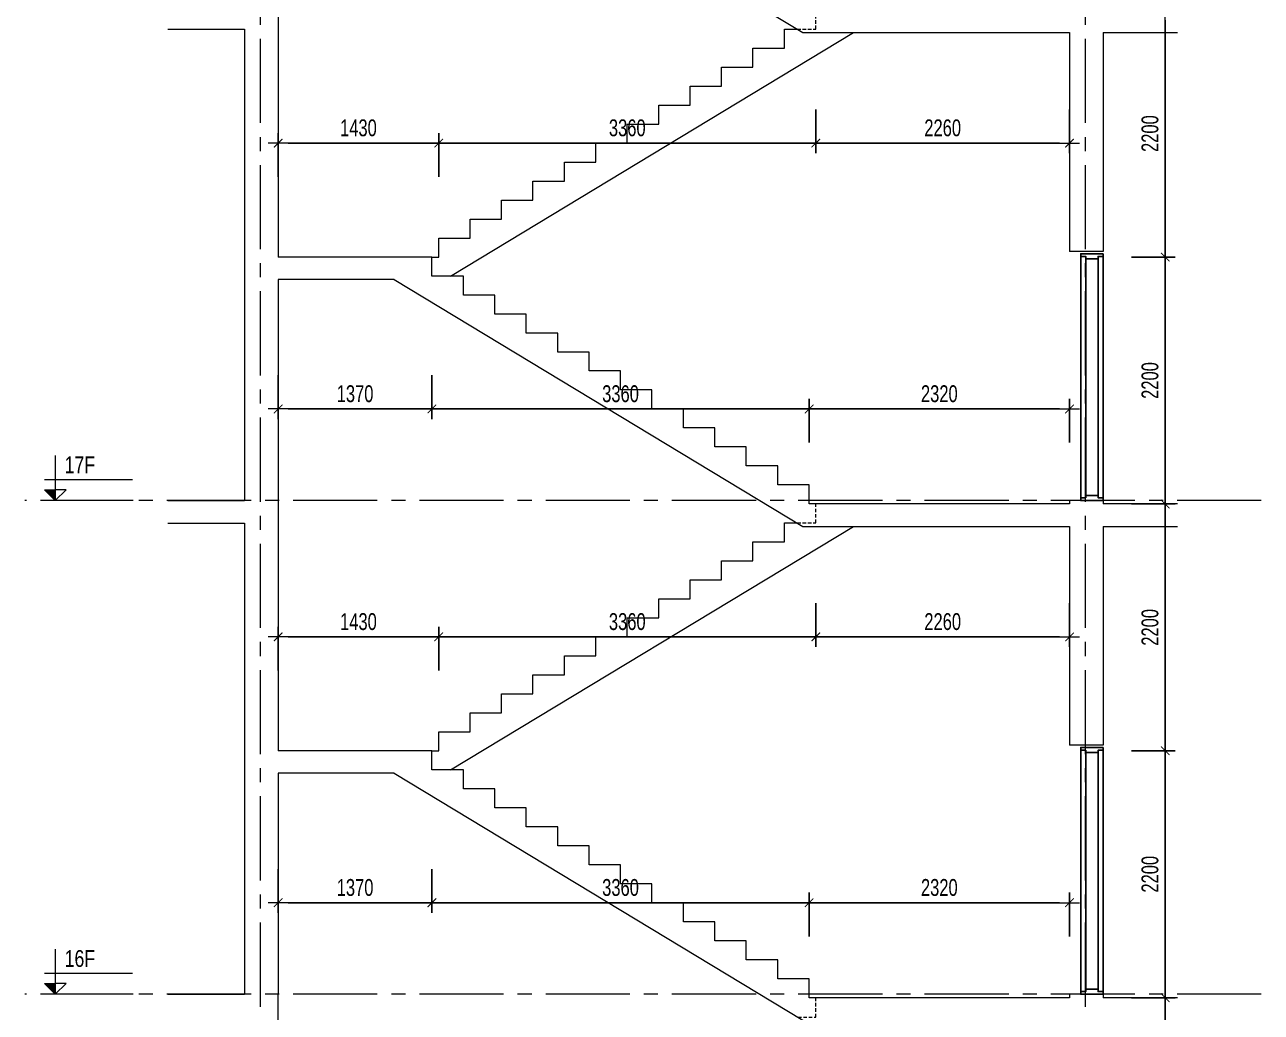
# Model space of a CAD drawing. Header units: millimetres. Extents: x -179076 to 254975, y -18667 to 296191.
# Drawn here: x 62897 to 73914, y 143563 to 152363 of the extents above; entities that cross this region are included whole.
import ezdxf

# ---------------------------------------------------------------- set-up
doc = ezdxf.new("R2010")
doc.units = ezdxf.units.MM
doc.linetypes.add('CENTER2', pattern=[1.125, 0.75, -0.125, 0.125, -0.125])
doc.linetypes.add('HIDDEN2', pattern=[4.762499999999999, 3.175, -1.5875])
doc.layers.get('Defpoints').update_dxf_attribs({"color": 151, "lineweight": 9})
doc.layers.add('A-DOOR', color=4, linetype='Continuous')
doc.layers.add('DOOR', color=4, linetype='Continuous')
for name, color, linetype, lineweight in [('NDC_S_ANNO', 7, 'Continuous', 20), ('NDC_S_AXIS', 5, 'CENTER2', 13), ('NDC_S_CONTINUOUS', 3, 'Continuous', 20), ('NDC_S_DIM', 1, 'Continuous', 15), ('NDC_S_HIDDEN', 8, 'HIDDEN2', 13), ('NDC_S_SLAB', 2, 'Continuous', 20), ('NDC_S_TEXT SYMBOL', 7, 'Continuous', 20), ('NDC_S_VN TEXT', 7, 'Continuous', 20)]:
    doc.layers.add(name, color=color, linetype=linetype, lineweight=lineweight)
doc.styles.add('NDC_ANNO', font='', dxfattribs={"width": 0.8})
doc.styles.add('NDC_DIM', font='', dxfattribs={"width": 0.75})
doc.styles.get('NDC_ANNO').set_extended_font_data('Dotum')
doc.styles.get('NDC_DIM').set_extended_font_data('Dotum')
doc.dimstyles.new('NDC_dim_60', dxfattribs={"dimscale": 60, "dimtxt": 2.5, "dimasz": 1.5, "dimexe": 1.5, "dimexo": 2.5, "dimgap": 1, "dimtad": 1, "dimdec": 0, "dimzin": 0, "dimdsep": 46, "dimtxsty": 'NDC_DIM', "dimblk": 'DIMMARK', "dimcen": 0.09, "dimdle": 1.2, "dimclrd": 1, "dimclre": 1, "dimclrt": 3, "dimadec": 0, "dimazin": 0, "dimtfac": 1, "dimtdec": 0, "dimtix": 1, "dimtofl": 0, "dimtmove": 0, "dimatfit": 3, "dimfxl": 5, "dimfxlon": 1, "dimtolj": 1, "dimtzin": 0, "dimarcsym": 0})

# ---------------------------------------------------------------- blocks, each defined once
blk = doc.blocks.new('X-SECTION-2$0$X-SEC-DOO2')
at = {"layer": 'A-DOOR'}
for p, q in [((41975.58351206721, 101971.8529757934), (41975.58351206745, 104171.8529757934)), ((42020.58351206721, 102016.8529757934), (42020.58351206745, 104126.8529757934)), ((42130.58351206721, 102016.8529757934), (42130.58351206745, 104126.8529757934)), ((42175.58351206721, 101971.8529757934), (42175.58351206745, 104171.8529757934))]:
    blk.add_line(p, q, dxfattribs=at)
for points in [[(41975.58351206745, 104171.8529757934), (41975.58351206745, 104146.8529757934), (42020.58351206745, 104146.8529757934), (42020.58351206745, 104126.8529757934), (42130.58351206745, 104126.8529757934), (42130.58351206745, 104146.8529757934), (42175.58351206745, 104146.8529757934), (42175.58351206745, 104171.8529757934)], [(41975.58351206721, 101971.8529757934), (41975.58351206721, 101996.8529757934), (42020.58351206721, 101996.8529757934), (42020.58351206721, 102016.8529757934), (42130.58351206721, 102016.8529757934), (42130.58351206721, 101996.8529757934), (42175.58351206721, 101996.8529757934), (42175.58351206721, 101971.8529757934)]]:
    blk.add_lwpolyline(points, close=True, dxfattribs=at)
at = {"layer": 'Defpoints'}
blk.add_line((41975.58351206745, 104191.8529757934), (42175.58351206745, 104191.8529757934), dxfattribs=at)
blk = doc.blocks.new('kata_block_CT')
at = {"layer": 'NDC_S_ANNO'}
blk.add_hatch(color=3, dxfattribs=at).paths.add_polyline_path([(0, 1.596954857557648), (-1.612010908633238, 1.596954857557648), (0, 0)])
at = {"layer": 'NDC_S_ANNO', "ltscale": 50}
h = blk.add_hatch(dxfattribs=at)
h.set_pattern_fill('ANSI31', color=256, scale=1.406250541793835, style=0)
h.set_pattern_definition([(45.00000000000001, (0, 5.456968210637569e-12), (-3.157122508925224, 3.157122508925225), [])])
h.paths.add_polyline_path([(0, 1.596954857557648), (0, 0), (1.612010908924276, 1.596954857557648)])
for p, q in [((-1.592704896858777, 3.140833880479477), (11.46947077315417, 3.140833880479477)), ((11.56125648126181, 5.456968210637569e-12), (-1.63869572513795, 5.456968210637569e-12))]:
    blk.add_line(p, q, dxfattribs=at)
for points in [[(0, 6.69495074864426), (0, 0)], [(0, 0), (-1.612010908924276, 1.596954857557648), (0, 1.596954857557648)], [(0, 0), (1.612010908924276, 1.596954857557648), (0, 1.596954857557648)]]:
    blk.add_lwpolyline(points, dxfattribs=at)
at = {"layer": 'NDC_S_ANNO', "color": 8, "ltscale": 50}
blk.add_lwpolyline([(0, 0), (-1.612010908633238, 1.596954857557648), (0, 1.596954857557648)], dxfattribs=at)
at = {"layer": 'NDC_S_TEXT SYMBOL', "color": 3, "style": 'NDC_ANNO', "width": 0.8}
blk.add_attdef('CT', (1.409564409346785, 4.068271311703938), '', height=2.5, dxfattribs=at)
blk = doc.blocks.new('DIMMARK')
at = {"layer": 'NDC_S_DIM', "color": 1}
blk.add_line((-1.5, 0), (1, 0), dxfattribs=at)
at = {"layer": 'NDC_S_DIM', "color": 2, "const_width": 0.1}
blk.add_lwpolyline([(-0.4242640687119285, -0.4242640687119285), (0.4242640687119285, 0.4242640687119285)], dxfattribs=at)
blk = doc.blocks.new('*D2739')
at = {"layer": 'Defpoints', "color": 0, "transparency": 16777216}
for p in [(65155.25263098208, 145693.0350309176), (66525.25263082999, 145723.8042616867), (66525.25263082999, 144539.1888770714)]:
    blk.add_point(p, dxfattribs=at)
at = {"layer": 'NDC_S_DIM', "color": 1, "lineweight": -2, "transparency": 16777216}
for p, q in [((65155.25263098208, 144839.1888770714), (65155.25263098208, 144449.1888770714)), ((66525.25263082999, 144839.1888770714), (66525.25263082999, 144449.1888770714)), ((65245.25263098208, 144539.1888770714), (66435.25263082999, 144539.1888770714))]:
    blk.add_line(p, q, dxfattribs=at)
at = {"layer": 'NDC_S_DIM', "color": 1, "lineweight": -2, "transparency": 16777216, "xscale": 90, "yscale": 90, "zscale": 90, "rotation": 180}
blk.add_blockref('DIMMARK', (65155.25263098208, 144539.1888770714), dxfattribs=at)
at = {"layer": 'NDC_S_DIM', "color": 1, "lineweight": -2, "transparency": 16777216, "xscale": 90, "yscale": 90, "zscale": 90}
blk.add_blockref('DIMMARK', (66525.25263082999, 144539.1888770714), dxfattribs=at)
at = {"layer": 'NDC_S_DIM', "color": 3, "transparency": 16777216, "insert": (65840.25263090603, 144674.2906409791), "char_height": 150, "attachment_point": 5, "style": 'NDC_DIM'}
blk.add_mtext('\\A1;1370', dxfattribs=at)
blk = doc.blocks.new('*D2740')
at = {"layer": 'Defpoints', "color": 0, "transparency": 16777216}
for p in [(66525.25263082999, 145723.8042616867), (69885.25263082999, 144539.1888770714), (69885.25263082999, 143693.0350309155)]:
    blk.add_point(p, dxfattribs=at)
at = {"layer": 'NDC_S_DIM', "color": 1, "lineweight": -2, "transparency": 16777216}
for p, q in [((66525.25263082999, 144839.1888770714), (66525.25263082999, 144449.1888770714)), ((66615.25263082999, 144539.1888770714), (69795.25263082999, 144539.1888770714)), ((69885.25263082999, 144239.1888770714), (69885.25263082999, 144629.1888770714))]:
    blk.add_line(p, q, dxfattribs=at)
at = {"layer": 'NDC_S_DIM', "color": 1, "lineweight": -2, "transparency": 16777216, "xscale": 90, "yscale": 90, "zscale": 90, "rotation": 180}
blk.add_blockref('DIMMARK', (66525.25263082999, 144539.1888770714), dxfattribs=at)
at = {"layer": 'NDC_S_DIM', "color": 1, "lineweight": -2, "transparency": 16777216, "xscale": 90, "yscale": 90, "zscale": 90}
blk.add_blockref('DIMMARK', (69885.25263082999, 144539.1888770714), dxfattribs=at)
at = {"layer": 'NDC_S_DIM', "color": 3, "transparency": 16777216, "insert": (68205.25263082999, 144674.2906409791), "char_height": 150, "attachment_point": 5, "style": 'NDC_DIM'}
blk.add_mtext('\\A1;3360', dxfattribs=at)
blk = doc.blocks.new('*D2741')
at = {"layer": 'Defpoints', "color": 0, "transparency": 16777216}
for p in [(72205.2526309868, 144539.1888770714), (69885.25263082999, 143693.0350309155), (72205.2526309868, 143693.0350309155)]:
    blk.add_point(p, dxfattribs=at)
at = {"layer": 'NDC_S_DIM', "color": 1, "lineweight": -2, "transparency": 16777216}
for p, q in [((69885.25263082999, 144239.1888770714), (69885.25263082999, 144629.1888770714)), ((69975.25263082999, 144539.1888770714), (72115.2526309868, 144539.1888770714)), ((72205.2526309868, 144239.1888770714), (72205.2526309868, 144629.1888770714))]:
    blk.add_line(p, q, dxfattribs=at)
at = {"layer": 'NDC_S_DIM', "color": 1, "lineweight": -2, "transparency": 16777216, "xscale": 90, "yscale": 90, "zscale": 90, "rotation": 180}
blk.add_blockref('DIMMARK', (69885.25263082999, 144539.1888770714), dxfattribs=at)
at = {"layer": 'NDC_S_DIM', "color": 1, "lineweight": -2, "transparency": 16777216, "xscale": 90, "yscale": 90, "zscale": 90}
blk.add_blockref('DIMMARK', (72205.2526309868, 144539.1888770714), dxfattribs=at)
at = {"layer": 'NDC_S_DIM', "color": 3, "transparency": 16777216, "insert": (71045.25263090839, 144674.2906409791), "char_height": 150, "attachment_point": 5, "style": 'NDC_DIM'}
blk.add_mtext('\\A1;2320', dxfattribs=at)
blk = doc.blocks.new('*D2742')
at = {"layer": 'Defpoints', "color": 0, "transparency": 16777216}
for p in [(66585.25263082999, 146908.4196463022), (65155.25263098214, 145893.0350309176), (66585.25263082999, 145893.0350309176)]:
    blk.add_point(p, dxfattribs=at)
at = {"layer": 'NDC_S_DIM', "color": 1, "lineweight": -2, "transparency": 16777216}
for p, q in [((65155.25263098214, 146608.4196463022), (65155.25263098214, 146998.4196463022)), ((66585.25263082999, 146608.4196463022), (66585.25263082999, 146998.4196463022)), ((65245.25263098214, 146908.4196463022), (66495.25263082999, 146908.4196463022))]:
    blk.add_line(p, q, dxfattribs=at)
at = {"layer": 'NDC_S_DIM', "color": 1, "lineweight": -2, "transparency": 16777216, "xscale": 90, "yscale": 90, "zscale": 90, "rotation": 180}
blk.add_blockref('DIMMARK', (65155.25263098214, 146908.4196463022), dxfattribs=at)
at = {"layer": 'NDC_S_DIM', "color": 1, "lineweight": -2, "transparency": 16777216, "xscale": 90, "yscale": 90, "zscale": 90}
blk.add_blockref('DIMMARK', (66585.25263082999, 146908.4196463022), dxfattribs=at)
at = {"layer": 'NDC_S_DIM', "color": 3, "transparency": 16777216, "insert": (65870.25263090606, 147043.52141021), "char_height": 150, "attachment_point": 5, "style": 'NDC_DIM'}
blk.add_mtext('\\A1;1430', dxfattribs=at)
blk = doc.blocks.new('*D2743')
at = {"layer": 'Defpoints', "color": 0, "transparency": 16777216}
for p in [(69945.25263082999, 147923.8042616867), (69945.25263082999, 146908.4196463022), (66585.25263082999, 145893.0350309176)]:
    blk.add_point(p, dxfattribs=at)
at = {"layer": 'NDC_S_DIM', "color": 1, "lineweight": -2, "transparency": 16777216}
for p, q in [((69945.25263082999, 147208.4196463022), (69945.25263082999, 146818.4196463022)), ((66585.25263082999, 146608.4196463022), (66585.25263082999, 146998.4196463022)), ((66675.25263082999, 146908.4196463022), (69855.25263082999, 146908.4196463022))]:
    blk.add_line(p, q, dxfattribs=at)
at = {"layer": 'NDC_S_DIM', "color": 1, "lineweight": -2, "transparency": 16777216, "xscale": 90, "yscale": 90, "zscale": 90, "rotation": 180}
blk.add_blockref('DIMMARK', (66585.25263082999, 146908.4196463022), dxfattribs=at)
at = {"layer": 'NDC_S_DIM', "color": 1, "lineweight": -2, "transparency": 16777216, "xscale": 90, "yscale": 90, "zscale": 90}
blk.add_blockref('DIMMARK', (69945.25263082999, 146908.4196463022), dxfattribs=at)
at = {"layer": 'NDC_S_DIM', "color": 3, "transparency": 16777216, "insert": (68265.25263082999, 147043.52141021), "char_height": 150, "attachment_point": 5, "style": 'NDC_DIM'}
blk.add_mtext('\\A1;3360', dxfattribs=at)
blk = doc.blocks.new('*D2744')
at = {"layer": 'Defpoints', "color": 0, "transparency": 16777216}
for p in [(69945.25263082999, 147923.8042616867), (72205.2526309868, 147893.0350309155), (72205.2526309868, 146908.4196463022)]:
    blk.add_point(p, dxfattribs=at)
at = {"layer": 'NDC_S_DIM', "color": 1, "lineweight": -2, "transparency": 16777216}
for p, q in [((69945.25263082999, 147208.4196463022), (69945.25263082999, 146818.4196463022)), ((72205.2526309868, 147208.4196463022), (72205.2526309868, 146818.4196463022)), ((70035.25263082999, 146908.4196463022), (72115.2526309868, 146908.4196463022))]:
    blk.add_line(p, q, dxfattribs=at)
at = {"layer": 'NDC_S_DIM', "color": 1, "lineweight": -2, "transparency": 16777216, "xscale": 90, "yscale": 90, "zscale": 90, "rotation": 180}
blk.add_blockref('DIMMARK', (69945.25263082999, 146908.4196463022), dxfattribs=at)
at = {"layer": 'NDC_S_DIM', "color": 1, "lineweight": -2, "transparency": 16777216, "xscale": 90, "yscale": 90, "zscale": 90}
blk.add_blockref('DIMMARK', (72205.2526309868, 146908.4196463022), dxfattribs=at)
at = {"layer": 'NDC_S_DIM', "color": 3, "transparency": 16777216, "insert": (71075.25263090839, 147043.52141021), "char_height": 150, "attachment_point": 5, "style": 'NDC_DIM'}
blk.add_mtext('\\A1;2260', dxfattribs=at)
blk = doc.blocks.new('*D2764')
at = {"layer": 'Defpoints', "color": 0, "transparency": 16777216}
for p in [(65155.25263098208, 150093.0350309176), (66525.25263082999, 150123.8042616867), (66525.25263082999, 148939.1888770714)]:
    blk.add_point(p, dxfattribs=at)
at = {"layer": 'NDC_S_DIM', "color": 1, "lineweight": -2, "transparency": 16777216}
for p, q in [((65155.25263098208, 149239.1888770714), (65155.25263098208, 148849.1888770714)), ((66525.25263082999, 149239.1888770714), (66525.25263082999, 148849.1888770714)), ((65245.25263098208, 148939.1888770714), (66435.25263082999, 148939.1888770714))]:
    blk.add_line(p, q, dxfattribs=at)
at = {"layer": 'NDC_S_DIM', "color": 1, "lineweight": -2, "transparency": 16777216, "xscale": 90, "yscale": 90, "zscale": 90, "rotation": 180}
blk.add_blockref('DIMMARK', (65155.25263098208, 148939.1888770714), dxfattribs=at)
at = {"layer": 'NDC_S_DIM', "color": 1, "lineweight": -2, "transparency": 16777216, "xscale": 90, "yscale": 90, "zscale": 90}
blk.add_blockref('DIMMARK', (66525.25263082999, 148939.1888770714), dxfattribs=at)
at = {"layer": 'NDC_S_DIM', "color": 3, "transparency": 16777216, "insert": (65840.25263090603, 149074.2906409791), "char_height": 150, "attachment_point": 5, "style": 'NDC_DIM'}
blk.add_mtext('\\A1;1370', dxfattribs=at)
blk = doc.blocks.new('*D2765')
at = {"layer": 'Defpoints', "color": 0, "transparency": 16777216}
for p in [(66525.25263082999, 150123.8042616867), (69885.25263082999, 148939.1888770714), (69885.25263082999, 148093.0350309155)]:
    blk.add_point(p, dxfattribs=at)
at = {"layer": 'NDC_S_DIM', "color": 1, "lineweight": -2, "transparency": 16777216}
for p, q in [((66525.25263082999, 149239.1888770714), (66525.25263082999, 148849.1888770714)), ((69885.25263082999, 148639.1888770714), (69885.25263082999, 149029.1888770714)), ((66615.25263082999, 148939.1888770714), (69795.25263082999, 148939.1888770714))]:
    blk.add_line(p, q, dxfattribs=at)
at = {"layer": 'NDC_S_DIM', "color": 1, "lineweight": -2, "transparency": 16777216, "xscale": 90, "yscale": 90, "zscale": 90, "rotation": 180}
blk.add_blockref('DIMMARK', (66525.25263082999, 148939.1888770714), dxfattribs=at)
at = {"layer": 'NDC_S_DIM', "color": 1, "lineweight": -2, "transparency": 16777216, "xscale": 90, "yscale": 90, "zscale": 90}
blk.add_blockref('DIMMARK', (69885.25263082999, 148939.1888770714), dxfattribs=at)
at = {"layer": 'NDC_S_DIM', "color": 3, "transparency": 16777216, "insert": (68205.25263082999, 149074.2906409791), "char_height": 150, "attachment_point": 5, "style": 'NDC_DIM'}
blk.add_mtext('\\A1;3360', dxfattribs=at)
blk = doc.blocks.new('*D2766')
at = {"layer": 'Defpoints', "color": 0, "transparency": 16777216}
for p in [(72205.2526309868, 148939.1888770714), (69885.25263082999, 148093.0350309155), (72205.2526309868, 148093.0350309155)]:
    blk.add_point(p, dxfattribs=at)
at = {"layer": 'NDC_S_DIM', "color": 1, "lineweight": -2, "transparency": 16777216}
for p, q in [((69885.25263082999, 148639.1888770714), (69885.25263082999, 149029.1888770714)), ((72205.2526309868, 148639.1888770714), (72205.2526309868, 149029.1888770714)), ((69975.25263082999, 148939.1888770714), (72115.2526309868, 148939.1888770714))]:
    blk.add_line(p, q, dxfattribs=at)
at = {"layer": 'NDC_S_DIM', "color": 1, "lineweight": -2, "transparency": 16777216, "xscale": 90, "yscale": 90, "zscale": 90, "rotation": 180}
blk.add_blockref('DIMMARK', (69885.25263082999, 148939.1888770714), dxfattribs=at)
at = {"layer": 'NDC_S_DIM', "color": 1, "lineweight": -2, "transparency": 16777216, "xscale": 90, "yscale": 90, "zscale": 90}
blk.add_blockref('DIMMARK', (72205.2526309868, 148939.1888770714), dxfattribs=at)
at = {"layer": 'NDC_S_DIM', "color": 3, "transparency": 16777216, "insert": (71045.25263090839, 149074.2906409791), "char_height": 150, "attachment_point": 5, "style": 'NDC_DIM'}
blk.add_mtext('\\A1;2320', dxfattribs=at)
blk = doc.blocks.new('*D2755')
at = {"layer": 'Defpoints', "color": 0, "transparency": 16777216}
for p in [(66585.25263082999, 151308.4196463022), (65155.25263098214, 150293.0350309176), (66585.25263082999, 150293.0350309176)]:
    blk.add_point(p, dxfattribs=at)
at = {"layer": 'NDC_S_DIM', "color": 1, "lineweight": -2, "transparency": 16777216}
for p, q in [((65155.25263098214, 151008.4196463022), (65155.25263098214, 151398.4196463022)), ((66585.25263082999, 151008.4196463022), (66585.25263082999, 151398.4196463022)), ((65245.25263098214, 151308.4196463022), (66495.25263082999, 151308.4196463022))]:
    blk.add_line(p, q, dxfattribs=at)
at = {"layer": 'NDC_S_DIM', "color": 1, "lineweight": -2, "transparency": 16777216, "xscale": 90, "yscale": 90, "zscale": 90, "rotation": 180}
blk.add_blockref('DIMMARK', (65155.25263098214, 151308.4196463022), dxfattribs=at)
at = {"layer": 'NDC_S_DIM', "color": 1, "lineweight": -2, "transparency": 16777216, "xscale": 90, "yscale": 90, "zscale": 90}
blk.add_blockref('DIMMARK', (66585.25263082999, 151308.4196463022), dxfattribs=at)
at = {"layer": 'NDC_S_DIM', "color": 3, "transparency": 16777216, "insert": (65870.25263090606, 151443.52141021), "char_height": 150, "attachment_point": 5, "style": 'NDC_DIM'}
blk.add_mtext('\\A1;1430', dxfattribs=at)
blk = doc.blocks.new('*D2756')
at = {"layer": 'Defpoints', "color": 0, "transparency": 16777216}
for p in [(69945.25263082999, 152323.8042616867), (69945.25263082999, 151308.4196463022), (66585.25263082999, 150293.0350309176)]:
    blk.add_point(p, dxfattribs=at)
at = {"layer": 'NDC_S_DIM', "color": 1, "lineweight": -2, "transparency": 16777216}
for p, q in [((69945.25263082999, 151608.4196463022), (69945.25263082999, 151218.4196463022)), ((66585.25263082999, 151008.4196463022), (66585.25263082999, 151398.4196463022)), ((66675.25263082999, 151308.4196463022), (69855.25263082999, 151308.4196463022))]:
    blk.add_line(p, q, dxfattribs=at)
at = {"layer": 'NDC_S_DIM', "color": 1, "lineweight": -2, "transparency": 16777216, "xscale": 90, "yscale": 90, "zscale": 90, "rotation": 180}
blk.add_blockref('DIMMARK', (66585.25263082999, 151308.4196463022), dxfattribs=at)
at = {"layer": 'NDC_S_DIM', "color": 1, "lineweight": -2, "transparency": 16777216, "xscale": 90, "yscale": 90, "zscale": 90}
blk.add_blockref('DIMMARK', (69945.25263082999, 151308.4196463022), dxfattribs=at)
at = {"layer": 'NDC_S_DIM', "color": 3, "transparency": 16777216, "insert": (68265.25263082999, 151443.52141021), "char_height": 150, "attachment_point": 5, "style": 'NDC_DIM'}
blk.add_mtext('\\A1;3360', dxfattribs=at)
blk = doc.blocks.new('*D2757')
at = {"layer": 'Defpoints', "color": 0, "transparency": 16777216}
for p in [(69945.25263082999, 152323.8042616867), (72205.2526309868, 152323.8042616867), (72205.2526309868, 151308.4196463022)]:
    blk.add_point(p, dxfattribs=at)
at = {"layer": 'NDC_S_DIM', "color": 1, "lineweight": -2, "transparency": 16777216}
for p, q in [((69945.25263082999, 151608.4196463022), (69945.25263082999, 151218.4196463022)), ((72205.2526309868, 151608.4196463022), (72205.2526309868, 151218.4196463022)), ((70035.25263082999, 151308.4196463022), (72115.2526309868, 151308.4196463022))]:
    blk.add_line(p, q, dxfattribs=at)
at = {"layer": 'NDC_S_DIM', "color": 1, "lineweight": -2, "transparency": 16777216, "xscale": 90, "yscale": 90, "zscale": 90, "rotation": 180}
blk.add_blockref('DIMMARK', (69945.25263082999, 151308.4196463022), dxfattribs=at)
at = {"layer": 'NDC_S_DIM', "color": 1, "lineweight": -2, "transparency": 16777216, "xscale": 90, "yscale": 90, "zscale": 90}
blk.add_blockref('DIMMARK', (72205.2526309868, 151308.4196463022), dxfattribs=at)
at = {"layer": 'NDC_S_DIM', "color": 3, "transparency": 16777216, "insert": (71075.25263090839, 151443.52141021), "char_height": 150, "attachment_point": 5, "style": 'NDC_DIM'}
blk.add_mtext('\\A1;2260', dxfattribs=at)
blk = doc.blocks.new('*D3033')
at = {"layer": 'Defpoints', "color": 0, "transparency": 16777216}
for p in [(69885.25263083001, 143693.0350309156), (73057.68410852153, 143693.0350309156), (66525.2526308884, 141429.0350309173)]:
    blk.add_point(p, dxfattribs=at)
at = {"layer": 'NDC_S_DIM', "color": 1, "lineweight": -2, "transparency": 16777216}
for p, q in [((72757.68410852153, 143693.0350309156), (73147.68410852153, 143693.0350309156)), ((73057.68410852153, 141519.0350309173), (73057.68410852153, 143603.0350309156)), ((72757.68410852153, 141429.0350309173), (73147.68410852153, 141429.0350309173))]:
    blk.add_line(p, q, dxfattribs=at)
at = {"layer": 'NDC_S_DIM', "color": 1, "lineweight": -2, "transparency": 16777216, "xscale": 90, "yscale": 90, "zscale": 90}
for p, rotation in [((73057.68410852153, 143693.0350309156), 90), ((73057.68410852153, 141429.0350309173), 270)]:
    blk.add_blockref('DIMMARK', p, dxfattribs=dict(at, rotation=rotation))
at = {"layer": 'NDC_S_DIM', "color": 3, "transparency": 16777216, "insert": (72922.58234461382, 142561.0350309164), "char_height": 150, "attachment_point": 5, "rotation": 90, "style": 'NDC_DIM'}
blk.add_mtext('\\A1;2264', dxfattribs=at)
blk = doc.blocks.new('*D3034')
at = {"layer": 'Defpoints', "color": 0, "transparency": 16777216}
for p in [(66585.25263083001, 145893.0350309177), (73057.68410852153, 145893.0350309177), (69885.25263083001, 143693.0350309156)]:
    blk.add_point(p, dxfattribs=at)
at = {"layer": 'NDC_S_DIM', "color": 1, "lineweight": -2, "transparency": 16777216}
for p, q in [((72757.68410852153, 145893.0350309177), (73147.68410852153, 145893.0350309177)), ((73057.68410852153, 143783.0350309156), (73057.68410852153, 145803.0350309177)), ((72757.68410852153, 143693.0350309156), (73147.68410852153, 143693.0350309156))]:
    blk.add_line(p, q, dxfattribs=at)
at = {"layer": 'NDC_S_DIM', "color": 1, "lineweight": -2, "transparency": 16777216, "xscale": 90, "yscale": 90, "zscale": 90}
for p, rotation in [((73057.68410852153, 145893.0350309177), 90), ((73057.68410852153, 143693.0350309156), 270)]:
    blk.add_blockref('DIMMARK', p, dxfattribs=dict(at, rotation=rotation))
at = {"layer": 'NDC_S_DIM', "color": 3, "transparency": 16777216, "insert": (72922.58234461382, 144793.0350309166), "char_height": 150, "attachment_point": 5, "rotation": 90, "style": 'NDC_DIM'}
blk.add_mtext('\\A1;2200', dxfattribs=at)
blk = doc.blocks.new('*D3035')
at = {"layer": 'Defpoints', "color": 0, "transparency": 16777216}
for p in [(69885.25263083001, 148093.0350309156), (73057.68410852156, 148093.0350309156), (66585.25263083001, 145893.0350309177)]:
    blk.add_point(p, dxfattribs=at)
at = {"layer": 'NDC_S_DIM', "color": 1, "lineweight": -2, "transparency": 16777216}
for p, q in [((72757.68410852156, 148093.0350309156), (73147.68410852156, 148093.0350309156)), ((73057.68410852156, 145983.0350309177), (73057.68410852156, 148003.0350309156)), ((72757.68410852156, 145893.0350309177), (73147.68410852156, 145893.0350309177))]:
    blk.add_line(p, q, dxfattribs=at)
at = {"layer": 'NDC_S_DIM', "color": 1, "lineweight": -2, "transparency": 16777216, "xscale": 90, "yscale": 90, "zscale": 90}
for p, rotation in [((73057.68410852156, 148093.0350309156), 90), ((73057.68410852156, 145893.0350309177), 270)]:
    blk.add_blockref('DIMMARK', p, dxfattribs=dict(at, rotation=rotation))
at = {"layer": 'NDC_S_DIM', "color": 3, "transparency": 16777216, "insert": (72922.58234461385, 146993.0350309166), "char_height": 150, "attachment_point": 5, "rotation": 90, "style": 'NDC_DIM'}
blk.add_mtext('\\A1;2200', dxfattribs=at)
blk = doc.blocks.new('*D3036')
at = {"layer": 'Defpoints', "color": 0, "transparency": 16777216}
for p in [(66585.25263083001, 150293.0350309177), (73057.68410852159, 150293.0350309177), (69885.25263083001, 148093.0350309156)]:
    blk.add_point(p, dxfattribs=at)
at = {"layer": 'NDC_S_DIM', "color": 1, "lineweight": -2, "transparency": 16777216}
for p, q in [((72757.68410852159, 150293.0350309177), (73147.68410852159, 150293.0350309177)), ((73057.68410852159, 148183.0350309156), (73057.68410852159, 150203.0350309177)), ((72757.68410852159, 148093.0350309156), (73147.68410852159, 148093.0350309156))]:
    blk.add_line(p, q, dxfattribs=at)
at = {"layer": 'NDC_S_DIM', "color": 1, "lineweight": -2, "transparency": 16777216, "xscale": 90, "yscale": 90, "zscale": 90}
for p, rotation in [((73057.68410852159, 150293.0350309177), 90), ((73057.68410852159, 148093.0350309156), 270)]:
    blk.add_blockref('DIMMARK', p, dxfattribs=dict(at, rotation=rotation))
at = {"layer": 'NDC_S_DIM', "color": 3, "transparency": 16777216, "insert": (72922.58234461388, 149193.0350309166), "char_height": 150, "attachment_point": 5, "rotation": 90, "style": 'NDC_DIM'}
blk.add_mtext('\\A1;2200', dxfattribs=at)
blk = doc.blocks.new('*D3037')
at = {"layer": 'Defpoints', "color": 0, "transparency": 16777216}
for p in [(69885.25263083001, 152493.0350309156), (73057.68410852161, 152493.0350309156), (66585.25263083001, 150293.0350309177)]:
    blk.add_point(p, dxfattribs=at)
at = {"layer": 'NDC_S_DIM', "color": 1, "lineweight": -2, "transparency": 16777216}
for p, q in [((72757.68410852161, 152493.0350309156), (73147.68410852161, 152493.0350309156)), ((73057.68410852161, 150383.0350309177), (73057.68410852161, 152403.0350309156)), ((72757.68410852161, 150293.0350309177), (73147.68410852161, 150293.0350309177))]:
    blk.add_line(p, q, dxfattribs=at)
at = {"layer": 'NDC_S_DIM', "color": 1, "lineweight": -2, "transparency": 16777216, "xscale": 90, "yscale": 90, "zscale": 90}
for p, rotation in [((73057.68410852161, 152493.0350309156), 90), ((73057.68410852161, 150293.0350309177), 270)]:
    blk.add_blockref('DIMMARK', p, dxfattribs=dict(at, rotation=rotation))
at = {"layer": 'NDC_S_DIM', "color": 3, "transparency": 16777216, "insert": (72922.58234461391, 151393.0350309166), "char_height": 150, "attachment_point": 5, "rotation": 90, "style": 'NDC_DIM'}
blk.add_mtext('\\A1;2200', dxfattribs=at)

msp = doc.modelspace()

# ---------------------------------------------------------------- linework, layer by layer
at = {"layer": 'NDC_S_AXIS', "ltscale": 1000}
for p, q in [((64993.82317492831, 157862.8144863669), (64993.82317492831, 128368.5958982537)), ((72343.82317493297, 157862.8144863669), (72345.3219248954, 128325.5256806007))]:
    msp.add_line(p, q, dxfattribs=at)
for points in [[(73913.57019472425, 148123.0350300502), (62897.29078179103, 148123.0350300502)], [(73913.57019472425, 143723.0350300502), (62897.29078179103, 143723.0350300502)]]:
    msp.add_lwpolyline(points, dxfattribs=at)
at = {"layer": 'NDC_S_CONTINUOUS'}
for p, q in [((66691.90599813225, 150123.8042616867), (70280.99690722016, 152293.0350309155, -1.595870698466656e-09)), ((66691.90599813231, 145723.8042616867), (70280.99690722016, 147893.0350309155, -1.74816174465704e-09))]:
    msp.add_line(p, q, dxfattribs=at)
for points, elevation in [([(66525.25263082999, 150293.0350309176), (66585.25263082999, 150293.0350309176), (66585.25263082999, 150462.2658001484), (66865.25263082999, 150462.2658001484), (66865.25263082999, 150631.4965693791), (67145.25263082999, 150631.4965693791), (67145.25263082999, 150800.7273386099), (67425.25263082999, 150800.7273386099), (67425.25263082999, 150969.9581078406), (67705.25263082999, 150969.9581078406), (67705.25263082999, 151139.1888770714), (67985.25263082999, 151139.1888770714), (67985.25263082999, 151308.4196463022), (68265.25263082999, 151308.4196463022), (68265.25263082999, 151477.650415533), (68545.25263082999, 151477.650415533), (68545.25263082999, 151646.8811847637), (68825.25263082999, 151646.8811847637), (68825.25263082999, 151816.1119539945), (69105.25263082999, 151816.1119539945), (69105.25263082999, 151985.3427232252), (69385.25263082999, 151985.3427232252), (69385.25263082999, 152154.573492456), (69665.25263082999, 152154.573492456), (69665.25263082999, 152323.8042616867), (69778.59926352755, 152323.8042616867)], 3.137152154670064e-10), ([(66525.25263082999, 145893.0350309176), (66585.25263082999, 145893.0350309176), (66585.25263082999, 146062.2658001484), (66865.25263082999, 146062.2658001484), (66865.25263082999, 146231.4965693791), (67145.25263082999, 146231.4965693791), (67145.25263082999, 146400.7273386099), (67425.25263082999, 146400.7273386099), (67425.25263082999, 146569.9581078406), (67705.25263082999, 146569.9581078406), (67705.25263082999, 146739.1888770714), (67985.25263082999, 146739.1888770714), (67985.25263082999, 146908.4196463022), (68265.25263082999, 146908.4196463022), (68265.25263082999, 147077.650415533), (68545.25263082999, 147077.650415533), (68545.25263082999, 147246.8811847637), (68825.25263082999, 147246.8811847637), (68825.25263082999, 147416.1119539945), (69105.25263082999, 147416.1119539945), (69105.25263082999, 147585.3427232252), (69385.25263082999, 147585.3427232252), (69385.25263082999, 147754.573492456), (69665.25263082999, 147754.573492456), (69665.25263082999, 147923.8042616867), (69778.59926352755, 147923.8042616867)], 1.614241692766221e-10)]:
    msp.add_lwpolyline(points, dxfattribs=dict(at, elevation=elevation))
at = {"layer": 'NDC_S_HIDDEN', "ltscale": 10, "elevation": 1.522910461903844e-10}
msp.add_lwpolyline([(69778.59926352755, 152323.8042616867), (69945.25263082999, 152323.8042616867), (69945.25263082999, 152493.0350309175)], dxfattribs=at)
at = {"layer": 'NDC_S_HIDDEN', "ltscale": 10}
for points in [[(69778.59926352755, 147923.8042616867), (69945.25263082999, 147923.8042616867), (69945.25263082999, 148093.0350309175)], [(69786.74471807346, 143518.8811847634), (69945.4783486292, 143518.8811847634), (69945.4783486292, 143693.0350309173)]]:
    msp.add_lwpolyline(points, dxfattribs=at)
at = {"layer": 'NDC_S_SLAB'}
for p, q in [((66189.5083544366, 154493.0350309176), (69829.50835444004, 152293.0350309155)), ((65155.25263098214, 152523.0350309176), (65155.25263098214, 150293.0350309175)), ((64173.03196355404, 152323.0350309176), (64855.25263098208, 152323.0350309176)), ((64855.25263098208, 152323.0350309176), (64855.25263098208, 148123.0350309176)), ((69829.50835444004, 152293.0350309155), (72205.2526309868, 152293.0350309155)), ((72205.2526309868, 152293.0350309155), (72205.2526309868, 150343.0350300502)), ((72505.2526309868, 152293.0350309155), (73167.26018924691, 152293.0350309155)), ((72505.2526309868, 152293.0350309155), (72505.2526309868, 150343.0350300502)), ((72505.2526309868, 150343.0350300502), (72205.2526309868, 150343.0350300502)), ((66189.5083544366, 150093.0350309176), (65155.25263098208, 150093.0350309176)), ((65155.25263098208, 150093.0350309176), (65155.25263098208, 148123.0350309176)), ((66189.5083544366, 150093.0350309176), (69829.50835444004, 147893.0350309155)), ((65155.25263098214, 148123.0350309176), (65155.25263098214, 145893.0350309175)), ((72205.2526309868, 148123.0350300502), (72205.2526309868, 148093.0350309155)), ((72205.2526309868, 148123.0350300502), (72205.2526309868, 148093.0350309155)), ((72505.2526309868, 148123.0350300502), (72205.2526309868, 148123.0350300502)), ((72505.2526309868, 148123.0350300502), (72505.2526309868, 148093.0350309155)), ((72505.2526309868, 148123.0350300502), (72505.2526309868, 148093.0350309155)), ((64173.03196355404, 147923.0350309176), (64855.25263098208, 147923.0350309176)), ((64855.25263098208, 147923.0350309176), (64855.25263098208, 143723.0350309176)), ((69829.50835444004, 147893.0350309155), (72205.2526309868, 147893.0350309155)), ((72205.2526309868, 147893.0350309155), (72205.2526309868, 145943.0350300502)), ((72505.2526309868, 147893.0350309155), (73167.26018924691, 147893.0350309155)), ((72505.2526309868, 147893.0350309155), (72505.2526309868, 145943.0350300502)), ((72505.2526309868, 145943.0350300502), (72205.2526309868, 145943.0350300502)), ((66189.5083544366, 145693.0350309176), (65155.25263098208, 145693.0350309176)), ((65155.25263098208, 145693.0350309176), (65155.25263098208, 143723.0350309176)), ((66189.5083544366, 145693.0350309176), (69829.50835444004, 143493.0350309155)), ((72205.2526309868, 143723.0350300502), (72205.2526309868, 143693.0350309155)), ((72505.2526309868, 143723.0350300502), (72205.2526309868, 143723.0350300502)), ((72505.2526309868, 143723.0350300502), (72505.2526309868, 143693.0350309155))]:
    msp.add_line(p, q, dxfattribs=at)
at = {"layer": 'NDC_S_SLAB', "elevation": 1.522910461903844e-10}
for points in [[(72205.2526309868, 148093.0350309155), (69885.25263082999, 148093.0350309155), (69885.25263082999, 148262.2658001484), (69605.25263082999, 148262.2658001484), (69605.25263082999, 148431.4965693791), (69325.25263082999, 148431.4965693791), (69325.25263082999, 148600.7273386099), (69045.25263082999, 148600.7273386099), (69045.25263082999, 148769.9581078406), (68765.25263082999, 148769.9581078406), (68765.25263082999, 148939.1888770714), (68485.25263082999, 148939.1888770714), (68485.25263082999, 149108.4196463022), (68205.25263082999, 149108.4196463022), (68205.25263082999, 149277.650415533), (67925.25263082999, 149277.650415533), (67925.25263082999, 149446.8811847637), (67645.25263082999, 149446.8811847637), (67645.25263082999, 149616.1119539945), (67365.25263082999, 149616.1119539945), (67365.25263082999, 149785.3427232252), (67085.25263082999, 149785.3427232252), (67085.25263082999, 149954.573492456), (66805.25263082999, 149954.573492456), (66805.25263082999, 150123.8042616867), (66525.25263082999, 150123.8042616867), (66525.25263082999, 150293.0350309176), (65155.25263098214, 150293.0350309176)], [(73167.26018923073, 148093.0350309155), (72505.2526309868, 148093.0350309155)]]:
    msp.add_lwpolyline(points, dxfattribs=at)
at = {"layer": 'NDC_S_SLAB'}
for points in [[(64173.03196355404, 148123.0350309176), (64855.25263098208, 148123.0350309176)], [(73167.26018923073, 148093.0350309155), (72505.2526309868, 148093.0350309155)], [(72205.2526309868, 143693.0350309155), (69885.25263082999, 143693.0350309155), (69885.25263082999, 143862.2658001484), (69605.25263082999, 143862.2658001484), (69605.25263082999, 144031.4965693791), (69325.25263082999, 144031.4965693791), (69325.25263082999, 144200.7273386099), (69045.25263082999, 144200.7273386099), (69045.25263082999, 144369.9581078406), (68765.25263082999, 144369.9581078406), (68765.25263082999, 144539.1888770714), (68485.25263082999, 144539.1888770714), (68485.25263082999, 144708.4196463022), (68205.25263082999, 144708.4196463022), (68205.25263082999, 144877.650415533), (67925.25263082999, 144877.650415533), (67925.25263082999, 145046.8811847637), (67645.25263082999, 145046.8811847637), (67645.25263082999, 145216.1119539945), (67365.25263082999, 145216.1119539945), (67365.25263082999, 145385.3427232252), (67085.25263082999, 145385.3427232252), (67085.25263082999, 145554.573492456), (66805.25263082999, 145554.573492456), (66805.25263082999, 145723.8042616867), (66525.25263082999, 145723.8042616867), (66525.25263082999, 145893.0350309176), (65155.25263098214, 145893.0350309176)], [(64173.03196355404, 143723.0350309176), (64855.25263098208, 143723.0350309176)], [(65155.25263098208, 141429.0350309173), (65155.25263098208, 143723.0350300502)], [(73167.26018923073, 143693.0350309155), (72505.2526309868, 143693.0350309155)]]:
    msp.add_lwpolyline(points, dxfattribs=at)

# ---------------------------------------------------------------- block references
at = {"layer": 'DOOR', "xscale": -1}
for p in [(114480.836143054, 46151.18205425676), (114480.836143054, 41751.18205425676)]:
    msp.add_blockref('X-SECTION-2$0$X-SEC-DOO2', p, dxfattribs=at)
at = {"layer": 'NDC_S_VN TEXT', "xscale": 60, "yscale": 60, "zscale": 60}
for p, values in [((63168.94637372182, 148123.0350300499), {'CT': '17F'}), ((63168.94637372182, 143723.0350300499), {'CT': '16F'})]:
    msp.add_blockref('kata_block_CT', p, dxfattribs=at).add_auto_attribs(values)

# ---------------------------------------------------------------- dimensions: what is measured, and where the dimension line sits
at = {"layer": 'NDC_S_DIM'}
for base, p1, p2, picture, middle in [((73057.68410852161, 152493.0350309156), (66585.25263082999, 150293.0350309176), (69885.25263082999, 152493.0350309155), '*D3037', (72922.58234461391, 151393.0350309166)), ((73057.68410852159, 150293.0350309177), (69885.25263082999, 148093.0350309155), (66585.25263082999, 150293.0350309176), '*D3036', (72922.58234461388, 149193.0350309166)), ((73057.68410852156, 148093.0350309156), (66585.25263082999, 145893.0350309176), (69885.25263082999, 148093.0350309155), '*D3035', (72922.58234461385, 146993.0350309166)), ((73057.68410852153, 145893.0350309177), (69885.25263082999, 143693.0350309155), (66585.25263082999, 145893.0350309176), '*D3034', (72922.58234461382, 144793.0350309166)), ((73057.68410852153, 143693.0350309156), (66525.25263088837, 141429.0350309173), (69885.25263082999, 143693.0350309155), '*D3033', (72922.58234461382, 142561.0350309164))]:
    dim = msp.add_linear_dim(base=base, p1=p1, p2=p2, angle=90, dimstyle='NDC_dim_60', override={"dimtmove": 1}, dxfattribs=at)
    dim.commit()
    dim.dimension.update_dxf_attribs({"geometry": picture, "text_midpoint": middle})
for base, p1, p2, picture, middle in [((69945.25263082999, 151308.4196463022), (66585.25263082999, 150293.0350309176), (69945.25263082999, 152323.8042616867), '*D2756', (68265.25263082999, 151443.52141021)), ((72205.2526309868, 151308.4196463022), (69945.25263082999, 152323.8042616867), (72205.2526309868, 152323.8042616867), '*D2757', (71075.25263090839, 151443.52141021)), ((69885.25263082999, 148939.1888770714), (66525.25263082999, 150123.8042616867), (69885.25263082999, 148093.0350309155), '*D2765', (68205.25263082999, 149074.2906409791)), ((72205.2526309868, 148939.1888770714), (69885.25263082999, 148093.0350309155), (72205.2526309868, 148093.0350309155), '*D2766', (71045.25263090839, 149074.2906409791)), ((69945.25263082999, 146908.4196463022), (66585.25263082999, 145893.0350309176), (69945.25263082999, 147923.8042616867), '*D2743', (68265.25263082999, 147043.52141021)), ((72205.2526309868, 146908.4196463022), (69945.25263082999, 147923.8042616867), (72205.2526309868, 147893.0350309155), '*D2744', (71075.25263090839, 147043.52141021)), ((69885.25263082999, 144539.1888770714), (66525.25263082999, 145723.8042616867), (69885.25263082999, 143693.0350309155), '*D2740', (68205.25263082999, 144674.2906409791)), ((72205.2526309868, 144539.1888770714), (69885.25263082999, 143693.0350309155), (72205.2526309868, 143693.0350309155), '*D2741', (71045.25263090839, 144674.2906409791))]:
    dim = msp.add_linear_dim(base=base, p1=p1, p2=p2, dimstyle='NDC_dim_60', override={"dimtmove": 1}, dxfattribs=at)
    dim.commit()
    dim.dimension.update_dxf_attribs({"geometry": picture, "text_midpoint": middle})
for base, p1, p2, picture, middle in [((66585.25263082999, 151308.4196463022), (65155.25263098214, 150293.0350309176), (66585.25263082999, 150293.0350309176), '*D2755', (65870.25263090606, 151443.52141021)), ((66525.25263082999, 148939.1888770714), (65155.25263098208, 150093.0350309176), (66525.25263082999, 150123.8042616867), '*D2764', (65840.25263090603, 149074.2906409791)), ((66585.25263082999, 146908.4196463022), (65155.25263098214, 145893.0350309176), (66585.25263082999, 145893.0350309176), '*D2742', (65870.25263090606, 147043.52141021)), ((66525.25263082999, 144539.1888770714), (65155.25263098208, 145693.0350309176), (66525.25263082999, 145723.8042616867), '*D2739', (65840.25263090603, 144674.2906409791))]:
    dim = msp.add_linear_dim(base=base, p1=p1, p2=p2, dimstyle='NDC_dim_60', dxfattribs=at)
    dim.commit()
    dim.dimension.update_dxf_attribs({"geometry": picture, "text_midpoint": middle})

doc.saveas('drawing.dxf')
